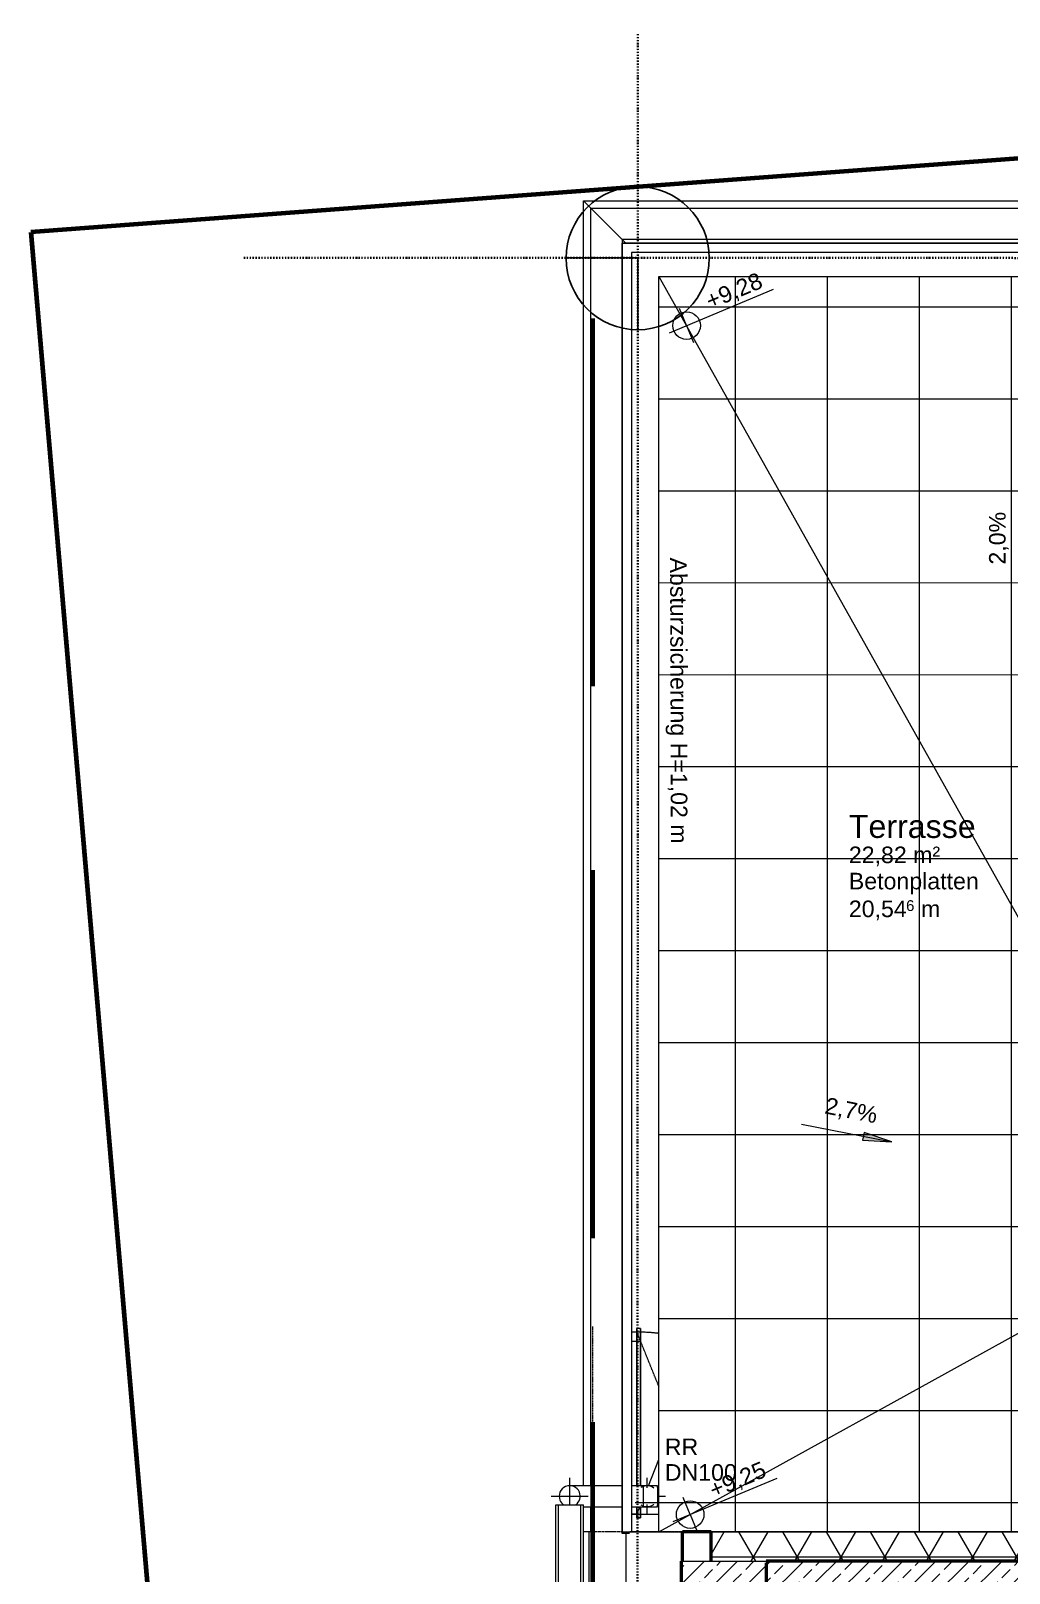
# Model space of a CAD drawing. Header units: metres. Extents: x -17679 to 22565, y -12299 to 33430.
# Drawn here: x -7676 to -2363, y 19625 to 28008 of the extents above; entities that cross this region are included whole.
import ezdxf

# ---------------------------------------------------------------- set-up
doc = ezdxf.new("R2010")
doc.units = ezdxf.units.M
for name, pattern in [('Strich Punkt Mittel', [0.015875, 0.00635, -0.004763, 0, -0.004763]), ('Verdeckt', [0.003, 0.002, -0.001]), ('Verdeckt Oben', [0.00225, 0.0015, -0.00075]), ('Verdeckt Unten', [0.005, 0.003, -0.002])]:
    doc.linetypes.add(name, pattern=pattern)
doc.layers.get('0').update_dxf_attribs({"color": 252})
for name, color, linetype, lineweight in [('A-DETL-GENF_', 92, 'Continuous', 13), ('A-ROOF', 132, 'Continuous', 35), ('A-ROOF-FNSH', 132, 'Continuous', 35), ('A-ROOF-OTLN', 132, 'Continuous', 5), ('A-ROOF-PATT', 132, 'Continuous', 35), ('A_Dach', 7, 'Continuous', 13), ('A_Decken', 8, 'Continuous', 13), ('A_Fenster', 7, 'Continuous', 13), ('A_Gelaender', 7, 'Continuous', 13), ('A_Grundstuecksgrenze', 5, 'Continuous', 70), ('A_Raeume_', 7, 'Continuous', 5), ('A_Raeume_Beschriftung_', 7, 'Continuous', 9), ('A_Raster_', 1, 'Continuous', 9), ('A_Waende', 7, 'Continuous', 13), ('G-ANNO-DIMS_', 111, 'Continuous', 9), ('P-PIPE', 3, 'Continuous', 5), ('P-PIPE-CNTR', 3, 'Continuous', 5), ('P-PIPE-IDEN_', 2, 'Continuous', 9), ('Text', 130, 'Continuous', 9)]:
    doc.layers.add(name, color=color, linetype=linetype, lineweight=lineweight)
doc.styles.add('Arial_2', font='arial.ttf', dxfattribs={"height": 0.09})
doc.styles.add('Arial_3', font='arial.ttf', dxfattribs={"height": 0.05849})
doc.styles.add('Arial_4', font='arial.ttf', dxfattribs={"height": 0.125})
pattern_1 = [(45, (0, 0), (-0.08980256, 0.08980256), []), (45, (0.0898, 0), (-0.08980256, 0.08980256), [0.0635, -0.03175])]

# ---------------------------------------------------------------- blocks, each defined once
blk = doc.blocks.new('Typ des oberen Holms - Oberer Geländerholm_Innen_-3748040-263_PP_03DG_BT2')
at = {"layer": 'A_Gelaender', "lineweight": 5}
for p, q in [((-20.739, 91.0458), (-18.0392, 97.5185)), ((-18.0392, 97.5185), (-15.0396, 96.2675)), ((-18.0123, 97.4531), (-20.689, 91.0358)), ((-15.0589, 96.2213), (-18.0123, 97.4531)), ((-15.0396, 96.2675), (-15.0472, 96.2492)), ((-20.7022, 91.0304), (-20.739, 91.0458))]:
    blk.add_line(p, q, dxfattribs=at)
blk = doc.blocks.new('Typ des oberen Holms - Oberer Geländerholm_Innen_-V2-263_PP_03DG_BT2')
at = {"layer": 'A_Gelaender', "lineweight": 5}
for p, q in [((-18.0392, 97.5185), (-20.739, 91.0458)), ((-15.0396, 96.2675), (-18.0392, 97.5185)), ((-18.0123, 97.4531), (-20.689, 91.0358)), ((-15.0589, 96.2213), (-18.0123, 97.4531)), ((-15.0472, 96.2492), (-15.0396, 96.2675)), ((-20.7022, 91.0304), (-20.739, 91.0458))]:
    blk.add_line(p, q, dxfattribs=at)
blk = doc.blocks.new('Fens_1tlg_OL - DF_OL_DK_1120x2400-V14-263_PP_03DG_BT2')
at = {"layer": 'A_Fenster', "linetype": 'Verdeckt Oben', "lineweight": 5}
for p, q in [((-0.525, 0.26), (0.525, 0.26)), ((-0.525, 0.1), (0.525, 0.1)), ((-0.59, -0.1), (0.6, -0.1)), ((-0.59, -0.1), (0.6, -0.1))]:
    blk.add_line(p, q, dxfattribs=at)
at = {"layer": 'A_Fenster'}
for p, q in [((-0.495, 0.02), (-0.515, 0.02)), ((-0.515, 0.02), (-0.4541, 0.02)), ((-0.515, 0), (-0.515, 0.02)), ((-0.515, 0.02), (-0.515, 0)), ((-0.495, 0.02), (-0.495, 0.0499)), ((-0.495, 0.0499), (-0.495, 0.02)), ((-0.495, 0.02), (-0.4541, 0.0035)), ((-0.495, 0.02), (-0.4541, 0.02)), ((-0.4541, 0.02), (-0.495, 0.02)), ((-0.495, 0.02), (-0.4541, 0.02)), ((-0.3398, 0.02), (0.495, 0.02)), ((0.445, 0.02), (-0.3398, 0.02)), ((-0.3398, 0.02), (0.515, 0.02)), ((-0.3398, 0.02), (0.445, 0.02)), ((0.445, 0.0499), (0.445, 0)), ((0.445, 0.0499), (0.445, 0)), ((0.495, 0.02), (0.445, 0.02)), ((0.445, 0.02), (0.495, 0.02)), ((0.495, 0.02), (0.495, 0.0499)), ((0.495, 0.02), (0.495, 0.0499)), ((0.515, 0.02), (0.495, 0.02)), ((0.515, 0), (0.515, 0.02)), ((0.515, 0), (0.515, 0.02)), ((-0.4541, 0), (-0.515, 0)), ((-0.515, 0), (-0.4541, 0)), ((0.445, 0), (-0.3398, 0)), ((0.445, 0), (-0.3398, 0)), ((0.515, 0), (-0.3398, 0)), ((-0.3398, 0), (0.445, 0)), ((-0.3398, -0.0427), (-0.1978, -0.1001)), ((0.445, 0), (0.515, 0))]:
    blk.add_line(p, q, dxfattribs=at)
at = {"layer": 'A_Fenster', "linetype": 'Verdeckt', "lineweight": 5}
for p, q in [((-0.495, 0.02), (-0.495, 0)), ((0.4455, 0), (0.495, 0.02)), ((-0.495, 0), (-0.495, -0.1001)), ((0.1978, -0.1001), (0.4455, 0)), ((0.4878, -0.0993), (0.4877, -0.1001))]:
    blk.add_line(p, q, dxfattribs=at)
for start, end in [(358.83969, 0), (353.07692, 358.83969)]:
    blk.add_arc((-0.495, 0.02), 0.99, start, end, dxfattribs=at)
blk = doc.blocks.new('Family - ___-3180367-263_PP_03DG_BT2')
at = {"layer": 'A_Grundstuecksgrenze'}
for p, q in [((-20.9804, 98.8097), (-31.8179, 64.901)), ((-15.6261, 97.0319), (-20.9804, 98.8097))]:
    blk.add_line(p, q, dxfattribs=at)
blk = doc.blocks.new('Dtai_Fluchtlinie_Grenzlinie - Dtai_Grenzlinie-5920249-263_PP_03DG_BT2')
at = {"layer": 'A-DETL-GENF_', "lineweight": 70}
for p, q in [((27.45, 0), (29.45, 0)), ((30.45, 0), (32.45, 0)), ((33.45, 0), (35.45, 0))]:
    blk.add_line(p, q, dxfattribs=at)
blk = doc.blocks.new('Höhenkoten - 018-55644-263_PP_03DG_BT2')
at = {"layer": 'G-ANNO-DIMS_'}
for p, q in [((0, 0), (0, 0.002)), ((-0.002, 0), (0.01024, 0)), ((0, 0), (0, -0.002))]:
    blk.add_line(p, q, dxfattribs=at)
blk.add_circle((0, 0), 0.0015, dxfattribs=at)
blk = doc.blocks.new('6546546')
at = {"layer": 'A-DETL-GENF_', "lineweight": 5, "true_color": 0x636466}
h = blk.add_hatch(dxfattribs=at)
h.set_pattern_fill('FP_140', color=251, style=0, pattern_type=2)
h.set_pattern_definition([(89.998, (-85.848, 81.011), (-0.5, 1.75e-05), []), (179.998, (-85.848, 81.011), (-1.75e-05, -0.5), [])])
h.paths.add_polyline_path([(-39.8586, 49.5703), (-37.5789, 50.548), (-37.5788, 55.4685), (-39.8586, 55.4685), (-39.8586, 49.9275)])
h.paths.add_polyline_path([(-39.8538, 50.4573), (-39.8538, 50.4573), (-39.8538, 50.4671)])
h.paths.add_polyline_path([(-39.8538, 50.4671), (-39.8538, 50.4671), (-39.8538, 50.4747)])
h.paths.add_polyline_path([(-39.8538, 50.4747), (-39.8538, 50.4747), (-39.8538, 50.4794)])
h.paths.add_polyline_path([(-39.781, 51.8483), (-39.7537, 52.6771), (-39.7638, 52.6771), (-39.7638, 52.6842), (-39.7891, 52.7278), (-39.7783, 52.7278), (-39.7783, 52.7316), (-39.7638, 52.7278), (-39.7475, 52.7282), (-39.7345, 52.7317), (-39.7216, 52.7392), (-39.7106, 52.7506), (-39.7037, 52.7627), (-39.6998, 52.7771), (-39.6999, 52.7921), (-39.7038, 52.8065), (-39.7113, 52.8194), (-39.7218, 52.8299), (-39.7348, 52.8373), (-39.75, 52.8411), (-39.7641, 52.8411), (-39.7785, 52.8372), (-39.7785, 52.8411), (-39.781, 52.8411), (-39.781, 52.8568), (-39.8137, 52.8521), (-39.8387, 52.6771), (-39.8387, 52.8771), (-39.781, 52.8771), (-39.781, 52.9825), (-39.7568, 52.9646), (-39.7646, 53.1626), (-39.7696, 53.1738), (-39.7651, 53.1738), (-39.7874, 53.7402), (-39.4119, 53.2066), (-39.1271, 53.557), (-38.9861, 53.2908), (-38.9861, 53.1738), (-39.1094, 53.1738), (-39.1094, 52.1363), (-39.75, 51.8616)])
h.paths.add_polyline_path([(-37.2796, 59.6652), (-37.2647, 59.6652), (-37.2503, 59.6691), (-37.2374, 59.6766), (-37.2268, 59.6872), (-37.2194, 59.7001), (-37.2156, 59.7146), (-37.2156, 59.7295), (-37.2195, 59.7439), (-37.227, 59.7568), (-37.2376, 59.7673), (-37.2505, 59.7747), (-37.265, 59.7786), (-37.2799, 59.7785), (-37.2943, 59.7746), (-37.3072, 59.7671), (-37.3177, 59.7566), (-37.3251, 59.7436), (-37.329, 59.7292), (-37.3286, 59.7133), (-37.325, 59.6999), (-37.3175, 59.687), (-37.307, 59.6765), (-37.294, 59.669), (-37.2894, 59.6678)])
h.paths.add_polyline_path([(-37.3082, 60.5211), (-37.3082, 62.1411), (-37.3112, 62.1411), (-37.3112, 60.5211)])
h.paths.add_polyline_path([(-37.3132, 60.5211), (-37.3132, 62.1411), (-37.3486, 62.1411), (-37.3486, 60.5211), (-37.3147, 60.5211)])
h.paths.add_polyline_path([(-52.1584, 64.3116), (-52.1584, 64.3117), (-52.4008, 64.3117), (-52.4008, 64.3167), (-52.4283, 64.3167), (-52.4283, 64.3917), (-52.4197, 64.4217), (-52.4768, 64.4217), (-52.4683, 64.3917), (-52.4683, 64.3167), (-52.4958, 64.3167), (-52.4958, 64.3117), (-52.5885, 64.3117), (-52.5885, 71.7188), (-54.1385, 71.7188), (-54.1385, 64.3118), (-52.3575, 64.3116)])
h.paths.add_polyline_path([(-37.2484, 66.4389), (-37.2391, 66.4443), (-37.2285, 66.4549), (-37.2211, 66.4679), (-37.2173, 66.4823), (-37.2173, 66.4972), (-37.2212, 66.5116), (-37.2287, 66.5245), (-37.2393, 66.535), (-37.2484, 66.5403), (-37.2484, 66.4396)])
h.paths.add_polyline_path([(-53.4604, 66.482), (-53.0651, 67.7037), (-53.0696, 67.7203), (-53.381, 66.8513), (-53.3809, 69.3357), (-52.7786, 69.3357), (-52.7684, 69.4729), (-52.7684, 68.6209), (-52.7787, 68.5891), (-52.7787, 68.2027), (-52.7684, 68.2027), (-52.9434, 68.1777), (-52.9684, 68.0027), (-52.7684, 68.0027), (-52.7684, 66.5935), (-52.7727, 66.6095), (-52.7787, 66.6903), (-53.381, 66.6903)])
h.paths.add_polyline_path([(-37.2797, 73.3336), (-37.2647, 73.3336), (-37.2503, 73.3375), (-37.2374, 73.345), (-37.2269, 73.3556), (-37.2195, 73.3685), (-37.2157, 73.383), (-37.2157, 73.3979), (-37.2196, 73.4123), (-37.2271, 73.4252), (-37.2377, 73.4357), (-37.2506, 73.4431), (-37.265, 73.447), (-37.2799, 73.4469), (-37.2943, 73.443), (-37.3072, 73.4355), (-37.3178, 73.425), (-37.3252, 73.412), (-37.329, 73.3976), (-37.329, 73.3827), (-37.3251, 73.3683), (-37.3176, 73.3554), (-37.307, 73.3449), (-37.2941, 73.3374)])
h.paths.add_polyline_path([(-37.3078, 74.1124), (-37.3078, 75.7324), (-37.3108, 75.7324), (-37.3108, 74.1124)])
h.paths.add_polyline_path([(-37.3128, 74.1124), (-37.3128, 75.7324), (-37.3482, 75.7324), (-37.3482, 74.1124), (-37.3147, 74.1124)])
h.paths.add_polyline_path([(-50.9382, 76.0566), (-50.9381, 76.0567), (-50.938, 82.8798), (-53.9881, 82.8798), (-53.9879, 76.0567), (-50.9581, 76.0566)])
h.paths.add_polyline_path([(-53.8681, 76.0567), (-53.8681, 76.0567), (-53.8681, 76.1229)])
h.paths.add_polyline_path([(-53.9968, 76.1926), (-53.996, 76.1945), (-53.9947, 76.2093), (-53.994, 76.2349), (-53.9943, 76.2783), (-53.9953, 76.2992), (-53.9968, 76.3069), (-54.1181, 76.3064), (-54.1181, 76.1926), (-54.0077, 76.1926)])
h.paths.add_polyline_path([(-40.5681, 76.6564), (-37.5781, 76.6564), (-37.5779, 83.0094), (-40.5679, 83.0095), (-40.5681, 76.6565)])
h.paths.add_polyline_path([(-51.0823, 77.1967), (-51.9251, 77.1967), (-51.9043, 77.2082), (-51.6211, 78.6527), (-51.5329, 78.4952), (-51.0493, 78.4952), (-51.0634, 77.9422), (-51.0048, 77.846), (-51.0382, 77.846), (-51.0375, 77.7691), (-50.9581, 77.7691), (-51.0374, 77.7578), (-51.0367, 77.6836), (-51.0699, 77.6836), (-51.0703, 77.6691), (-51.0481, 77.6691), (-51.0481, 77.5213), (-51.0582, 77.5213), (-51.0315, 77.1967), (-51.0703, 77.1967)])
h.paths.add_polyline_path([(-40.5631, 77.5891), (-40.5631, 77.5891), (-40.5631, 77.5989)])
h.paths.add_polyline_path([(-40.5631, 77.5989), (-40.5631, 77.5989), (-40.5631, 77.6065)])
h.paths.add_polyline_path([(-40.5631, 77.6065), (-40.5631, 77.6065), (-40.5631, 77.6112)])
h.paths.add_polyline_path([(-40.4899, 80.6466), (-40.5028, 80.6391), (-40.4954, 80.6466)])
h.paths.add_polyline_path([(-40.4915, 79.7938), (-40.4756, 80.443), (-40.5351, 80.443), (-40.4743, 80.4959), (-40.4739, 80.5137), (-40.4943, 80.5137), (-40.5026, 80.5336), (-40.5026, 80.5411), (-40.4897, 80.541), (-40.4733, 80.5372), (-40.4603, 80.5372), (-40.4459, 80.5411), (-40.433, 80.5486), (-40.4225, 80.5592), (-40.4151, 80.5721), (-40.4113, 80.5866), (-40.4113, 80.6015), (-40.4162, 80.6176), (-40.4227, 80.6288), (-40.4333, 80.6393), (-40.4462, 80.6467), (-40.4606, 80.6506), (-40.4755, 80.6505), (-40.4899, 80.6466), (-40.4899, 80.6506), (-40.498, 80.6506), (-40.4981, 80.6922), (-40.523, 80.6887), (-40.548, 80.5137), (-40.548, 80.7137), (-40.4981, 80.7137), (-40.4982, 80.7524), (-40.4784, 80.7678), (-40.4993, 81.3024), (-39.6246, 81.3024), (-39.7192, 79.7938), (-40.4718, 79.7938)])
at = {"layer": 'A-ROOF-PATT', "lineweight": 5, "true_color": 0x636466}
h = blk.add_hatch(dxfattribs=at)
h.set_pattern_fill('FP_13', color=251, style=0, pattern_type=2)
h.set_pattern_definition([(269.998, (-27.427, 20.993), (0.707075, -1.000025), [1, 0]), (269.998, (-27.073, 20.993), (0.707075, -1.000025), [1, 0]), (359.9983, (-27.78, 20.493), (0.70714, 0.999979), [0.35355, -0.35355]), (359.9983, (-27.427, 19.993), (0.70714, 0.999979), [0.35355, -0.35355])])
h.paths.add_polyline_path([(-53.8683, 71.7189), (-53.8683, 73.0267), (-53.9589, 73.0267), (-53.9589, 75.3067), (-53.8682, 75.3067), (-53.8682, 76.0567), (-54.1481, 76.0567), (-54.1481, 76.0467), (-54.1881, 76.0467), (-54.1882, 76.0567), (-54.3481, 76.0567), (-54.3482, 71.7189), (-54.0289, 71.7189)])
h = blk.add_hatch(dxfattribs=at)
h.set_pattern_fill('FP_2', color=251, style=0, pattern_type=2)
h.set_pattern_definition(pattern_1)
h.paths.add_polyline_path([(-53.1231, 71.8789), (-53.123, 71.8789), (-53.123, 73.0266), (-53.4058, 73.0266), (-53.4058, 71.8789), (-53.1932, 71.8789)])
h.paths.add_polyline_path([(-53.1229, 75.3066), (-53.1229, 75.8866), (-53.4057, 75.8867), (-53.4057, 75.3067), (-53.1932, 75.3066)])
at = {"layer": 'A_Waende', "lineweight": 5, "true_color": 0x636466}
h = blk.add_hatch(dxfattribs=at)
h.set_pattern_fill('FP_14', color=251, angle=202.64, style=0, pattern_type=2)
h.set_pattern_definition([(179.998, (-52.48358, 76.0568), (-7e-06, -0.20638), []), (239.998, (-52.48358, 76.0568), (0.178727, -0.103196), []), (299.998, (-52.48358, 76.0568), (0.178725, 0.10318), [])])
h.paths.add_polyline_path([(-50.7782, 75.8966), (-50.7782, 76.0566), (-53.7055, 76.0566), (-53.7055, 75.8967), (-50.9581, 75.8966)])
h = blk.add_hatch(dxfattribs=at)
h.set_pattern_fill('FP_2', color=251, style=0, pattern_type=2)
h.set_pattern_definition(pattern_1)
h.paths.add_polyline_path([(-50.5782, 75.6966), (-50.5782, 75.8766), (-50.5032, 75.8766), (-50.5032, 75.8966), (-53.8682, 75.8965), (-53.8682, 75.6967), (-53.4057, 75.6967), (-53.4057, 75.8867), (-53.1229, 75.8866), (-53.1229, 75.6966), (-50.6861, 75.6966)])
at = {"layer": 'G-ANNO-DIMS_', "true_color": 0x636466}
blk.add_hatch(color=251, dxfattribs=at).paths.add_polyline_path([(-52.7228, 78.1758), (-52.8745, 78.2268), (-52.8826, 78.1858)])
at = {"layer": 'A-ROOF', "color": 251, "lineweight": 50, "true_color": 0x636466}
for p, q in [((-53.7055, 76.0567), (-53.8611, 76.0567)), ((-53.8611, 75.8967), (-53.8611, 76.0567)), ((-53.7055, 75.8967), (-53.7055, 76.0567)), ((-53.8682, 75.8967), (-53.8682, 75.6967)), ((-53.4057, 75.8867), (-53.4057, 75.3067))]:
    blk.add_line(p, q, dxfattribs=at)
at = {"layer": 'A-ROOF-FNSH', "color": 251, "lineweight": 13, "true_color": 0x636466}
for p, q in [((-53.8681, 76.0567), (-53.8682, 75.8967)), ((-53.8611, 76.0567), (-53.8681, 76.0567))]:
    blk.add_line(p, q, dxfattribs=at)
at = {"layer": 'A-ROOF-OTLN', "color": 251, "true_color": 0x636466}
for p, q in [((-54.5483, 71.7189), (-54.5481, 76.2031)), ((-54.5481, 76.2031), (-54.3981, 76.2031)), ((-54.5333, 71.7189), (-54.5331, 76.2031)), ((-54.4133, 72.626), (-54.4131, 76.2031)), ((-54.3983, 72.6097), (-54.3981, 76.2031))]:
    blk.add_line(p, q, dxfattribs=at)
at = {"layer": 'A_Dach', "color": 251, "linetype": 'Verdeckt Unten', "true_color": 0x636466}
for p, q in [((-54.3481, 76.0567), (-54.3483, 71.7189)), ((-54.1881, 76.0567), (-54.3481, 76.0567)), ((-53.8681, 76.0567), (-54.1481, 76.0567))]:
    blk.add_line(p, q, dxfattribs=at)
at = {"layer": 'A_Decken', "color": 251, "true_color": 0x636466}
for p, q in [((-53.9881, 82.8798), (-50.938, 82.8798)), ((-53.9881, 82.8798), (-51.1263, 77.7691)), ((-53.9881, 76.0567), (-53.9881, 82.8798)), ((-51.1581, 77.6206), (-53.9879, 76.0567)), ((-53.9879, 76.0567), (-54.1381, 76.0567))]:
    blk.add_line(p, q, dxfattribs=at)
at = {"layer": 'A_Raeume_', "color": 251, "true_color": 0x636466, "flags": 128}
blk.add_lwpolyline([(-50.9379, 83.0798), (-53.8879, 83.0799), (-53.8879, 83.0799), (-54.1879, 83.0799), (-54.1879, 82.8799), (-54.1879, 82.8799), (-54.1881, 76.0567), (-50.9381, 76.0566)], close=True, dxfattribs=at)
at = {"layer": 'A_Raster_', "color": 251, "linetype": 'Strich Punkt Mittel', "lineweight": 35, "true_color": 0x636466}
for p, q in [((-54.1037, 84.1967), (-54.1049, 46.5271)), ((-56.2428, 82.98), (-32.1341, 82.9792))]:
    blk.add_line(p, q, dxfattribs=at)
at = {"layer": 'A_Waende', "color": 251, "true_color": 0x636466}
for p, q in [((-54.3981, 76.3069), (-54.3979, 83.29)), ((-54.3979, 83.2899), (-50.9579, 83.2899)), ((-54.3979, 83.2899), (-54.168, 83.0599)), ((-54.3581, 76.3069), (-54.3579, 83.2499)), ((-54.3579, 83.2499), (-50.9579, 83.2499)), ((-54.3581, 76.0567), (-54.3581, 76.1926)), ((-54.3481, 76.0567), (-54.3981, 76.0567)), ((-54.3683, 71.7189), (-54.3681, 76.0567)), ((-53.7055, 75.8967), (-53.4057, 75.8967))]:
    blk.add_line(p, q, dxfattribs=at)
at = {"layer": 'A_Waende', "color": 251, "lineweight": 5, "true_color": 0x636466}
blk.add_line((-50.9381, 76.0566), (-53.7055, 76.0567), dxfattribs=at)
at = {"layer": 'A_Waende', "color": 251, "lineweight": 50, "true_color": 0x636466}
for p, q in [((-53.8682, 75.8967), (-53.8611, 75.8967)), ((-50.7782, 75.8966), (-53.4057, 75.8967))]:
    blk.add_line(p, q, dxfattribs=at)
at = {"layer": 'A_Waende', "color": 251, "lineweight": 18, "true_color": 0x636466}
blk.add_line((-53.8611, 75.8967), (-53.7055, 75.8967), dxfattribs=at)
at = {"layer": 'G-ANNO-DIMS_', "color": 251, "true_color": 0x636466}
for p, q in [((-53.2134, 78.272), (-52.7228, 78.1758)), ((-52.8745, 78.2268), (-52.8826, 78.1858)), ((-52.7228, 78.1758), (-52.8745, 78.2268)), ((-52.8826, 78.1858), (-52.7228, 78.1758))]:
    blk.add_line(p, q, dxfattribs=at)
at = {"layer": 'P-PIPE', "color": 251, "true_color": 0x636466}
for p, q in [((-54.188, 76.3069), (-54.4812, 76.3069)), ((-53.9968, 76.3069), (-54.138, 76.3069)), ((-54.3981, 76.1926), (-54.188, 76.1926)), ((-54.138, 76.1926), (-53.9968, 76.1926))]:
    blk.add_line(p, q, dxfattribs=at)
for centre, radius, start, end in [((-54.4731, 76.2497), 0.0571, 112.64, 202.64), ((-54.4731, 76.2497), 0.0572, 22.64, 112.64), ((-54.0531, 76.2497), 0.0572, 112.64, 125.35204), ((-54.0531, 76.2497), 0.0572, 50.23796, 112.64), ((-54.4731, 76.2497), 0.0571, 202.64, 235.08399), ((-54.4731, 76.2497), 0.0572, 304.87225, 22.64), ((-54.0531, 76.2497), 0.0571, 234.60294, 292.64), ((-54.0531, 76.2497), 0.0571, 292.64, 309.78887)]:
    blk.add_arc(centre, radius, start, end, dxfattribs=at)
for centre, start_param, end_param in [((-54.4812, 76.2497), 0, 0.093657), ((-53.9968, 76.2497), 4.712389, 6.283185), ((-53.9968, 76.2497), 3.141593, 4.712389)]:
    blk.add_ellipse(centre, major_axis=(0, 0.0571), ratio=0.049938, start_param=start_param, end_param=end_param, dxfattribs=at)
at = {"layer": 'P-PIPE-CNTR', "color": 251, "true_color": 0x636466}
for p, q in [((-54.4731, 76.2031), (-54.4731, 76.3497)), ((-54.0531, 76.2948), (-54.0531, 76.3497)), ((-54.5731, 76.2497), (-54.3731, 76.2497)), ((-54.0531, 76.1497), (-54.0531, 76.2046)), ((-53.9939, 76.2497), (-53.9531, 76.2497))]:
    blk.add_line(p, q, dxfattribs=at)
at = {"layer": 'A-DETL-GENF_', "color": 251, "true_color": 0x636466, "rotation": 89.99827587845456}
blk.add_blockref('Dtai_Fluchtlinie_Grenzlinie - Dtai_Grenzlinie-5920249-263_PP_03DG_BT2', (-54.349, 47.2019), dxfattribs=at)
at = {"layer": 'A_Fenster', "color": 251, "linetype": 'Verdeckt Oben', "lineweight": 5, "true_color": 0x636466, "rotation": 89.9982758784651}
blk.add_blockref('Fens_1tlg_OL - DF_OL_DK_1120x2400-V14-263_PP_03DG_BT2', (-54.0881, 76.6467), dxfattribs=at)
at = {"layer": 'A_Gelaender', "color": 251, "lineweight": 5, "true_color": 0x636466, "rotation": 22.64000000000043}
for name in ['Typ des oberen Holms - Oberer Geländerholm_Innen_-3748040-263_PP_03DG_BT2', 'Typ des oberen Holms - Oberer Geländerholm_Innen_-V2-263_PP_03DG_BT2']:
    blk.add_blockref(name, (0, 0), dxfattribs=at)
at = {"layer": 'A_Grundstuecksgrenze', "color": 251, "true_color": 0x636466, "rotation": 22.64000000000043}
blk.add_blockref('Family - ___-3180367-263_PP_03DG_BT2', (0, 0), dxfattribs=at)
at = {"layer": 'G-ANNO-DIMS_', "color": 251, "true_color": 0x636466, "xscale": 49.99999999999998, "yscale": 49.99999999999998, "zscale": 49.99999999999998, "rotation": 22.64000000000044}
for p in [(-53.8383, 82.6125), (-53.8188, 76.1501)]:
    blk.add_blockref('Höhenkoten - 018-55644-263_PP_03DG_BT2', p, dxfattribs=at)
at = {"layer": 'A_Raeume_Beschriftung_', "color": 251, "true_color": 0x636466, "attachment_point": 1}
for s, insert, char_height, width, style in [('Terrasse', (-52.9571, 79.9527), 0.125, 0.841772, 'Arial_4'), ('22,82 m²', (-52.9571, 79.7807), 0.09, 0.58924, 'Arial_2'), ('Betonplatten', (-52.9571, 79.6382), 0.09, 0.825738, 'Arial_2'), ('20,54', (-52.9571, 79.4873), 0.09, 0.376793, 'Arial_2'), ('6', (-52.6462, 79.4891), 0.0585, 0.056118, 'Arial_3'), (' m', (-52.5999, 79.4873), 0.09, 0.164346, 'Arial_2')]:
    blk.add_mtext(s, dxfattribs=dict(at, insert=insert, char_height=char_height, width=width, style=style))
at = {"layer": 'G-ANNO-DIMS_', "color": 251, "true_color": 0x636466, "char_height": 0.09, "attachment_point": 1, "line_spacing_factor": 0.941778, "style": 'Arial_2'}
for s, insert, width, rotation in [('+9,28', (-53.745, 82.7826), 0.380128, 22.64), ('2,0%', (-52.1955, 81.3135), 0.342666, 90), ('2,7%', (-53.0753, 78.4192), 0.342666, 348.90578), ('+9,25', (-53.7255, 76.3202), 0.380128, 22.64)]:
    blk.add_mtext(s, dxfattribs=dict(at, insert=insert, width=width, rotation=rotation))
at = {"layer": 'P-PIPE-IDEN_', "color": 251, "true_color": 0x636466, "char_height": 0.09, "attachment_point": 1, "style": 'Arial_2'}
for s, insert, width in [('RR', (-53.9565, 76.5631), 0.216456), ('DN100', (-53.9565, 76.4241), 0.468987)]:
    blk.add_mtext(s, dxfattribs=dict(at, insert=insert, width=width))
at = {"layer": 'Text', "color": 251, "true_color": 0x636466, "insert": (-53.8377, 81.3519), "char_height": 0.09, "width": 1.835864, "attachment_point": 1, "rotation": 270.15818, "style": 'Arial_2'}
blk.add_mtext('Absturzsicherung H=1,02 m', dxfattribs=at)

msp = doc.modelspace()

# ---------------------------------------------------------------- linework, layer by layer
at = {"color": 2}
msp.add_lwpolyline([(-4380.6, 26773.2), (-4769.5, 26773.2), (-4380.6, 26773.2), (-4380.6, 26383.3)], dxfattribs=at)
msp.add_circle((-4380.6, 26772.2), 388.9, dxfattribs=at)

# ---------------------------------------------------------------- block references
at = {"xscale": 1000, "yscale": 1000, "zscale": 1000}
msp.add_blockref('6546546', (49723.1, -56206.7), dxfattribs=at)

doc.saveas('drawing.dxf')
